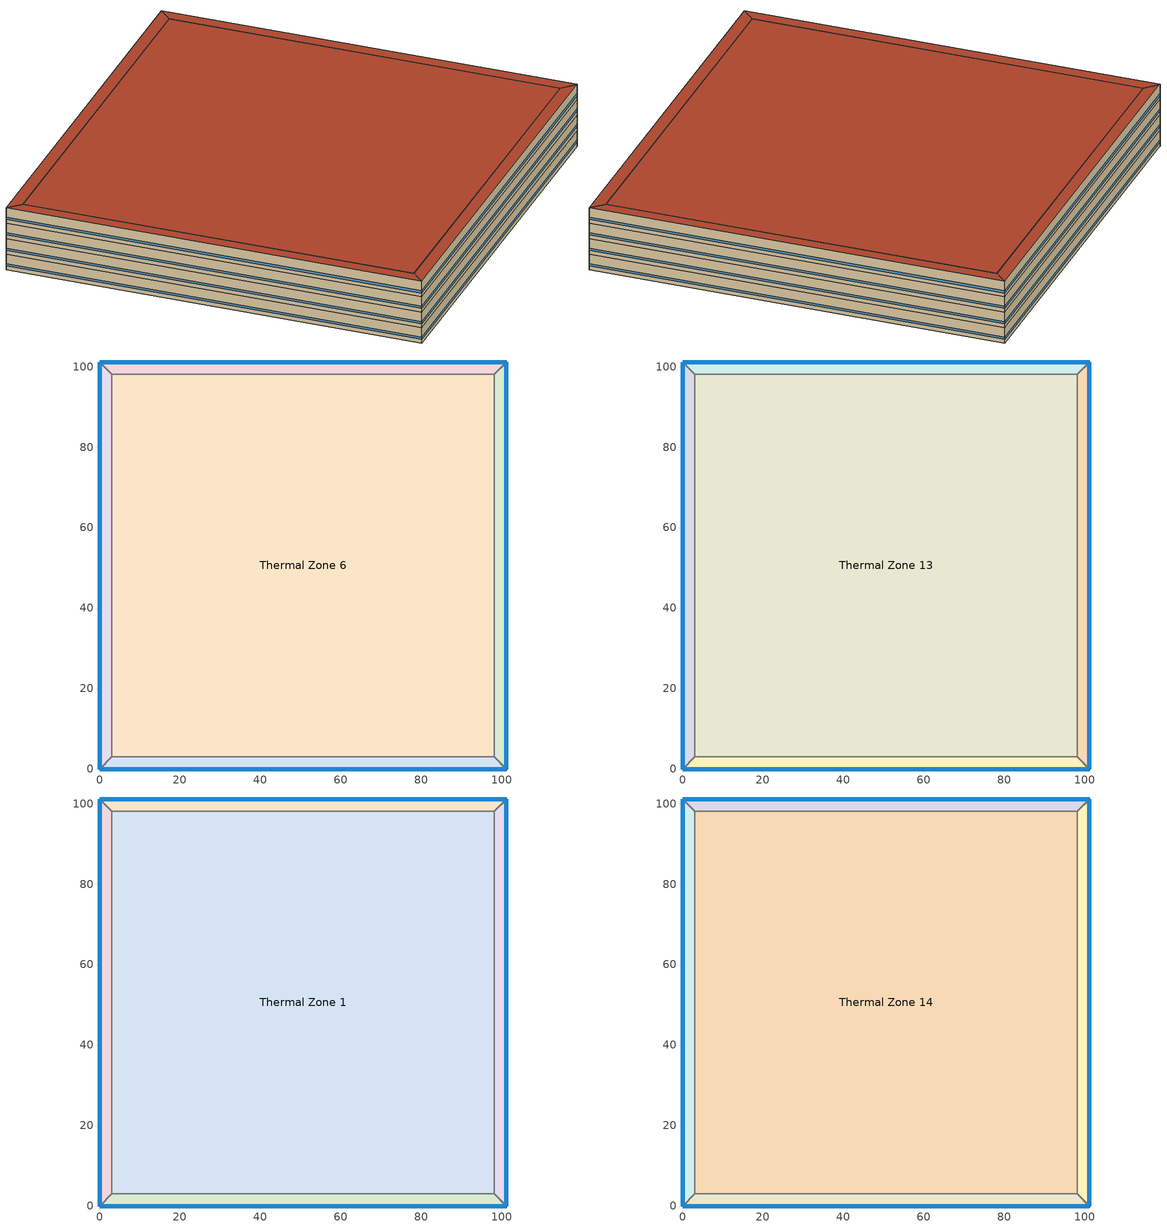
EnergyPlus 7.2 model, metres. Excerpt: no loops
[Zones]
Thermal Zone 6
 floor ground (000_ExtSlabCarpet_4in_ClimateZone 1-8): 3,3 3,98.15 98.15,98.15 98.15,3 z0
 wall to Thermal Zone 4 (000_Interior Wall): 3,98.15 3,3 z0:4
 wall to Thermal Zone 16 (000_Interior Wall): 3,3 98.15,3 z0:4
 wall to Thermal Zone 18 (000_Interior Wall): 98.15,98.15 3,98.15 z0:4
 wall to Thermal Zone 17 (000_Interior Wall): 98.15,3 98.15,98.15 z0:4
Thermal Zone 17
 floor ground (000_ExtSlabCarpet_4in_ClimateZone 1-8): 101.15,101.15 101.15,0 98.15,3 98.15,98.15 z0
 wall outside (ASHRAE_189.1-2009_ExtWall_SteelFrame_ClimateZone 4-8): 101.15,0 101.15,101.15 z0:4
 wall to Thermal Zone 18 (000_Interior Wall): 101.15,101.15 98.15,98.15 z0:4
 wall to Thermal Zone 16 (000_Interior Wall): 98.15,3 101.15,0 z0:4
 window (ASHRAE_189.1-2009_ExtWindow_ClimateZone 4-5): 101.15,0.03 101.15,101.13 z1:1.56
Thermal Zone 16
 floor ground (000_ExtSlabCarpet_4in_ClimateZone 1-8): 101.15,0 0,0 3,3 98.15,3 z0
 wall outside (ASHRAE_189.1-2009_ExtWall_SteelFrame_ClimateZone 4-8): 0,0 101.15,0 z0:4
 wall to Thermal Zone 4 (000_Interior Wall): 3,3 0,0 z0:4
 window (ASHRAE_189.1-2009_ExtWindow_ClimateZone 4-5): 0.03,0 101.13,0 z1:1.56
Thermal Zone 18
 floor ground (000_ExtSlabCarpet_4in_ClimateZone 1-8): 0,101.15 101.15,101.15 98.15,98.15 3,98.15 z0
 wall outside (ASHRAE_189.1-2009_ExtWall_SteelFrame_ClimateZone 4-8): 101.15,101.15 0,101.15 z0:4
 wall to Thermal Zone 4 (000_Interior Wall): 0,101.15 3,98.15 z0:4
 window (ASHRAE_189.1-2009_ExtWindow_ClimateZone 4-5): 101.13,101.15 0.03,101.15 z1:1.56
Thermal Zone 4
 floor ground (000_ExtSlabCarpet_4in_ClimateZone 1-8): 0,0 0,101.15 3,98.15 3,3 z0
 wall outside (ASHRAE_189.1-2009_ExtWall_SteelFrame_ClimateZone 4-8): 0,101.15 0,0 z0:4
 window (ASHRAE_189.1-2009_ExtWindow_ClimateZone 4-5): 0,101.13 0,0.03 z1:1.56
Thermal Zone 20
 floor to Thermal Zone 16 (000_Interior Floor): 101.15,0 0,0 3,3 98.15,3 z4
 wall outside (ASHRAE_189.1-2009_ExtWall_SteelFrame_ClimateZone 4-8): 0,0 101.15,0 z4:8
 wall to Thermal Zone 3 (000_Interior Wall): 3,3 0,0 z4:8
 wall to Thermal Zone 2 (000_Interior Wall): 101.15,0 98.15,3 z4:8
 wall to Thermal Zone 13 (000_Interior Wall): 98.15,3 3,3 z4:8
 window (ASHRAE_189.1-2009_ExtWindow_ClimateZone 4-5): 0.03,0 101.13,0 z5:5.56
Thermal Zone 10
 floor to Thermal Zone 18 (000_Interior Floor): 0,101.15 101.15,101.15 98.15,98.15 3,98.15 z4
 wall outside (ASHRAE_189.1-2009_ExtWall_SteelFrame_ClimateZone 4-8): 101.15,101.15 0,101.15 z4:8
 wall to Thermal Zone 13 (000_Interior Wall): 3,98.15 98.15,98.15 z4:8
 wall to Thermal Zone 3 (000_Interior Wall): 0,101.15 3,98.15 z4:8
 wall to Thermal Zone 2 (000_Interior Wall): 98.15,98.15 101.15,101.15 z4:8
 window (ASHRAE_189.1-2009_ExtWindow_ClimateZone 4-5): 101.13,101.15 0.03,101.15 z5:5.56
Thermal Zone 13
 floor to Thermal Zone 6 (000_Interior Floor): 3,3 3,98.15 98.15,98.15 98.15,3 z4
 wall to Thermal Zone 2 (000_Interior Wall): 98.15,3 98.15,98.15 z4:8
 wall to Thermal Zone 3 (000_Interior Wall): 3,98.15 3,3 z4:8
Thermal Zone 2
 floor to Thermal Zone 17 (000_Interior Floor): 101.15,101.15 101.15,0 98.15,3 98.15,98.15 z4
 wall outside (ASHRAE_189.1-2009_ExtWall_SteelFrame_ClimateZone 4-8): 101.15,0 101.15,101.15 z4:8
 window (ASHRAE_189.1-2009_ExtWindow_ClimateZone 4-5): 101.15,0.03 101.15,101.13 z5:5.56
Thermal Zone 3
 floor to Thermal Zone 4 (000_Interior Floor): 0,0 0,101.15 3,98.15 3,3 z4
 wall outside (ASHRAE_189.1-2009_ExtWall_SteelFrame_ClimateZone 4-8): 0,101.15 0,0 z4:8
 window (ASHRAE_189.1-2009_ExtWindow_ClimateZone 4-5): 0,101.13 0,0.03 z5:5.56
Thermal Zone 12
 floor to Thermal Zone 10 (000_Interior Floor): 0,101.15 101.15,101.15 98.15,98.15 3,98.15 z8
 wall outside (ASHRAE_189.1-2009_ExtWall_SteelFrame_ClimateZone 4-8): 101.15,101.15 0,101.15 z8:12
 wall to Thermal Zone 15 (000_Interior Wall): 0,101.15 3,98.15 z8:12
 wall to Thermal Zone 1 (000_Interior Wall): 3,98.15 98.15,98.15 z8:12
 wall to Thermal Zone 19 (000_Interior Wall): 98.15,98.15 101.15,101.15 z8:12
 window (ASHRAE_189.1-2009_ExtWindow_ClimateZone 4-5): 101.13,101.15 0.03,101.15 z9:9.56
Thermal Zone 5
 floor to Thermal Zone 20 (000_Interior Floor): 101.15,0 0,0 3,3 98.15,3 z8
 wall outside (ASHRAE_189.1-2009_ExtWall_SteelFrame_ClimateZone 4-8): 0,0 101.15,0 z8:12
 wall to Thermal Zone 15 (000_Interior Wall): 3,3 0,0 z8:12
 wall to Thermal Zone 19 (000_Interior Wall): 101.15,0 98.15,3 z8:12
 wall to Thermal Zone 1 (000_Interior Wall): 98.15,3 3,3 z8:12
 window (ASHRAE_189.1-2009_ExtWindow_ClimateZone 4-5): 0.03,0 101.13,0 z9:9.56
Thermal Zone 1
 floor to Thermal Zone 13 (000_Interior Floor): 3,3 3,98.15 98.15,98.15 98.15,3 z8
 wall to Thermal Zone 19 (000_Interior Wall): 98.15,3 98.15,98.15 z8:12
 wall to Thermal Zone 15 (000_Interior Wall): 3,98.15 3,3 z8:12
Thermal Zone 15
 floor to Thermal Zone 3 (000_Interior Floor): 0,0 0,101.15 3,98.15 3,3 z8
 wall outside (ASHRAE_189.1-2009_ExtWall_SteelFrame_ClimateZone 4-8): 0,101.15 0,0 z8:12
 window (ASHRAE_189.1-2009_ExtWindow_ClimateZone 4-5): 0,101.13 0,0.03 z9:9.56
Thermal Zone 19
 floor to Thermal Zone 2 (000_Interior Floor): 101.15,101.15 101.15,0 98.15,3 98.15,98.15 z8
 wall outside (ASHRAE_189.1-2009_ExtWall_SteelFrame_ClimateZone 4-8): 101.15,0 101.15,101.15 z8:12
 window (ASHRAE_189.1-2009_ExtWindow_ClimateZone 4-5): 101.15,0.03 101.15,101.13 z9:9.56
Thermal Zone 8
 floor to Thermal Zone 19 (000_Interior Floor): 101.15,101.15 101.15,0 98.15,3 98.15,98.15 z12
 wall outside (ASHRAE_189.1-2009_ExtWall_SteelFrame_ClimateZone 4-8): 101.15,0 101.15,101.15 z12:16
 wall to Thermal Zone 11 (000_Interior Wall): 98.15,3 101.15,0 z12:16
 wall to Thermal Zone 14 (000_Interior Wall): 98.15,98.15 98.15,3 z12:16
 wall to Thermal Zone 7 (000_Interior Wall): 101.15,101.15 98.15,98.15 z12:16
 window (ASHRAE_189.1-2009_ExtWindow_ClimateZone 4-5): 101.15,0.03 101.15,101.13 z13:13.56
 roof outside (ASHRAE_189.1-2009_ExtRoof_IEAD_ClimateZone 2-5): 98.15,98.15 98.15,3 101.15,0 101.15,101.15 z16
Thermal Zone 9
 floor to Thermal Zone 15 (000_Interior Floor): 0,0 0,101.15 3,98.15 3,3 z12
 wall outside (ASHRAE_189.1-2009_ExtWall_SteelFrame_ClimateZone 4-8): 0,101.15 0,0 z12:16
 wall to Thermal Zone 11 (000_Interior Wall): 0,0 3,3 z12:16
 wall to Thermal Zone 14 (000_Interior Wall): 3,3 3,98.15 z12:16
 wall to Thermal Zone 7 (000_Interior Wall): 3,98.15 0,101.15 z12:16
 window (ASHRAE_189.1-2009_ExtWindow_ClimateZone 4-5): 0,101.13 0,0.03 z13:13.56
 roof outside (ASHRAE_189.1-2009_ExtRoof_IEAD_ClimateZone 2-5): 3,3 3,98.15 0,101.15 0,0 z16
Thermal Zone 11
 floor to Thermal Zone 5 (000_Interior Floor): 101.15,0 0,0 3,3 98.15,3 z12
 wall outside (ASHRAE_189.1-2009_ExtWall_SteelFrame_ClimateZone 4-8): 0,0 101.15,0 z12:16
 wall to Thermal Zone 14 (000_Interior Wall): 98.15,3 3,3 z12:16
 window (ASHRAE_189.1-2009_ExtWindow_ClimateZone 4-5): 0.03,0 101.13,0 z13:13.56
 roof outside (ASHRAE_189.1-2009_ExtRoof_IEAD_ClimateZone 2-5): 98.15,3 3,3 0,0 101.15,0 z16
Thermal Zone 14
 floor to Thermal Zone 1 (000_Interior Floor): 3,3 3,98.15 98.15,98.15 98.15,3 z12
 wall to Thermal Zone 7 (000_Interior Wall): 98.15,98.15 3,98.15 z12:16
 roof outside (ASHRAE_189.1-2009_ExtRoof_IEAD_ClimateZone 2-5): 98.15,3 98.15,98.15 3,98.15 3,3 z16
Thermal Zone 7
 floor to Thermal Zone 12 (000_Interior Floor): 0,101.15 101.15,101.15 98.15,98.15 3,98.15 z12
 wall outside (ASHRAE_189.1-2009_ExtWall_SteelFrame_ClimateZone 4-8): 101.15,101.15 0,101.15 z12:16
 window (ASHRAE_189.1-2009_ExtWindow_ClimateZone 4-5): 101.13,101.15 0.03,101.15 z13:13.56
 roof outside (ASHRAE_189.1-2009_ExtRoof_IEAD_ClimateZone 2-5): 3,98.15 98.15,98.15 101.15,101.15 0,101.15 z16
[Site:Location]
Chicago Ohare Intl Ap_IL_USA Design_Conditions: Latitude {deg}=41.98; Longitude {deg}=-87.92; Time Zone {hr}=-6; Elevation {m}=201
[SizingPeriod:DesignDay] Day of Month=21; Dry-Bulb Temperature Range Modifier Type=DefaultMultipliers; Barometric Pressure {Pa}=98934; Rain Indicator=No; Snow Indicator=No; Daylight Saving Time Indicator=No
Name | Month | Day Type | Maximum Dry-Bulb Temperature {C} | Daily Dry-Bulb Temperature Range {deltaC} | Humidity Condition Type | Wetbulb or DewPoint at Maximum Dry-Bulb {C} | Wind Speed {m/s} | Wind Direction {deg} | Solar Model Indicator | Sky Clearness | ASHRAE Clear Sky Optical Depth for Beam Irradiance (taub) | ASHRAE Clear Sky Optical Depth for Diffuse Irradiance (taud) | Enthalpy at Maximum Dry-Bulb {J/kg}
Chicago Ohare Intl Ap Ann Htg Wind 99.6% Condns WS=>MCDB | 1 | WinterDesignDay | -3.5 | 0 | Wetbulb | -3.5 | 12.4 | 270 | ASHRAEClearSky | 0
Chicago Ohare Intl Ap Ann Clg 1% Condns DB=>MWB | 7 | SummerDesignDay | 31.6 | 10.5 | Wetbulb | 23 | 5.2 | 230 | ASHRAETau |  | 0.455 | 2.05
Chicago Ohare Intl Ap Ann Clg 1% Condns Enth=>MDB | 7 | SummerDesignDay | 29.6 | 10.5 | Enthalpy |  | 5.2 | 230 | ASHRAETau |  | 0.455 | 2.05 | 75100
Chicago Ohare Intl Ap Ann Hum_n 99% Condns DP=>MCDB | 1 | WinterDesignDay | -15.7 | 0 | Dewpoint | -22.1 | 4.9 | 270 | ASHRAEClearSky | 0
[Building]
Building 1
[Material] Thermal Absorptance=0.9
Name | Roughness | Thickness {m} | Conductivity {W/m-K} | Density {kg/m3} | Specific Heat {J/kg-K} | Solar Absorptance | Visible Absorptance
Roof Membrane | VeryRough | 0.0095 | 0.16 | 1121.29 | 1460 | 0.7 | 0.7
MAT-CC05 4 HW CONCRETE | Rough | 0.1016 | 1.311 | 2240 | 836.8 | 0.7 | 0.7
000_F16 Acoustic tile | MediumSmooth | 0.0191 | 0.06 | 368 | 590 | 0.7 | 0.7
Roof Insulation [21] | MediumRough | 0.2105 | 0.049 | 265 | 836.8 | 0.7 | 0.7
000_M11 100mm lightweight concrete | MediumRough | 0.1016 | 0.53 | 1280 | 840 | 0.7 | 0.7
000_G01a 19mm gypsum board | MediumSmooth | 0.019 | 0.16 | 800 | 1090 | 0.7 | 0.7
1/2IN Gypsum | Smooth | 0.0127 | 0.16 | 784.9 | 830 | 0.92 | 0.92
Wall Insulation [39] | MediumRough | 0.1184 | 0.045 | 265 | 836.8 | 0.7 | 0.7
Metal Decking | MediumSmooth | 0.0015 | 45.006 | 7680 | 418.4 | 0.7 | 0.3
[Material:AirGap]
Name | Thermal Resistance {m2-K/W}
000_F05 Ceiling air space resistance | 0.18
000_F04 Wall air space resistance | 0.15
[Material:NoMass] Thermal Absorptance=0.9; Solar Absorptance=0.7
Name | Roughness | Thermal Resistance {m2-K/W} | Visible Absorptance
CP02 CARPET PAD | VeryRough | 0.2165 | 0.8
MAT-SHEATH | Rough | 0.3626 | 0.7
[WindowMaterial:Glazing]
Theoretical Glass [207]: Optical Data Type=SpectralAverage; Thickness {m}=0.003; Solar Transmittance at Normal Incidence=0.3311; Front Side Solar Reflectance at Normal Incidence=0.6189; Back Side Solar Reflectance at Normal Incidence=0.6189; Visible Transmittance at Normal Incidence=0.44; Front Side Visible Reflectance at Normal Incidence=0.51; Back Side Visible Reflectance at Normal Incidence=0.51; Infrared Transmittance at Normal Incidence=0; Front Side Infrared Hemispherical Emissivity=0.9; Back Side Infrared Hemispherical Emissivity=0.9; Conductivity {W/m-K}=0.0133; Dirt Correction Factor for Solar and Visible Transmittance=1; Solar Diffusing=No
[Construction]
000_Interior Floor: 000_F16 Acoustic tile, 000_F05 Ceiling air space resistance, 000_M11 100mm lightweight concrete
000_ExtSlabCarpet_4in_ClimateZone 1-8: MAT-CC05 4 HW CONCRETE, CP02 CARPET PAD
000_Interior Wall: 000_G01a 19mm gypsum board, 000_F04 Wall air space resistance, 000_G01a 19mm gypsum board
ASHRAE_189.1-2009_ExtRoof_IEAD_ClimateZone 2-5: Roof Membrane, Roof Insulation [21], Metal Decking
ASHRAE_189.1-2009_ExtWindow_ClimateZone 4-5: Theoretical Glass [207]
ASHRAE_189.1-2009_ExtWall_SteelFrame_ClimateZone 4-8: MAT-SHEATH, Wall Insulation [39], 1/2IN Gypsum
[AvailabilityManager:Scheduled]
Name | Schedule
AvailabilityManager:Scheduled {4a8a684a-bf20-4658-8f77-df0dab721e9c} | Schedule:Compact {63a6966e-de64-45a4-961d-e44648118137}
AvailabilityManager:Scheduled {a60d52d9-1054-4aeb-a10a-25078992aa37} | Schedule:Compact {b6e0f5f7-0125-4686-b702-d64035308d52}
[Zone]
Thermal Zone 6; Thermal Zone 12; Thermal Zone 20; Thermal Zone 10; Thermal Zone 8; Thermal Zone 9; Thermal Zone 5; Thermal Zone 13; Thermal Zone 17; Thermal Zone 11; Thermal Zone 16; Thermal Zone 2; Thermal Zone 18; Thermal Zone 1; Thermal Zone 4; Thermal Zone 3; Thermal Zone 15; Thermal Zone 14; Thermal Zone 19; Thermal Zone 7
[Schedule:Compact]
Schedule:Compact {63a6966e-de64-45a4-961d-e44648118137}; Schedule:Compact {b6e0f5f7-0125-4686-b702-d64035308d52}: Through: 12/31, For: AllDays, Until: 24:00, 1
